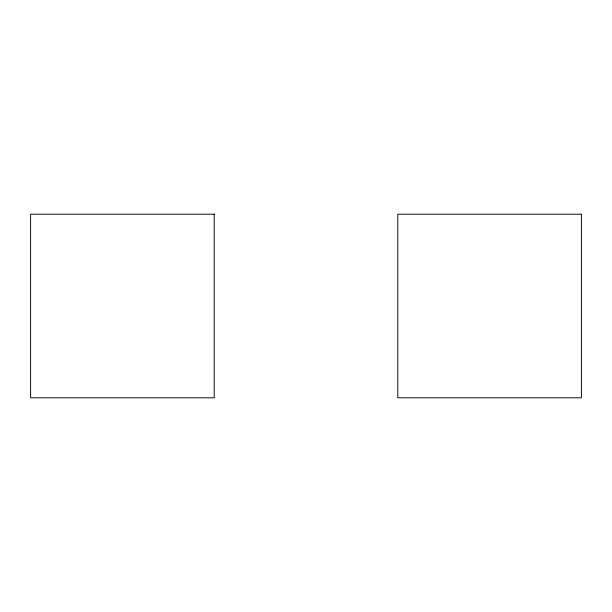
<?xml version="1.0" encoding="UTF-8"?>
<svg xmlns="http://www.w3.org/2000/svg" width="612" height="612" viewBox="0 0 612 612"><rect width="100%" height="100%" fill="white"/><g stroke="black" fill="none" stroke-linecap="round" stroke-linejoin="round"><path stroke-width="0.92" d="M214.2 214.2L30.6 214.2L30.6 397.8L214.2 397.8L214.2 214.2M581.4 214.2L397.8 214.2L397.8 397.8L581.4 397.8L581.4 214.2"/></g></svg>
